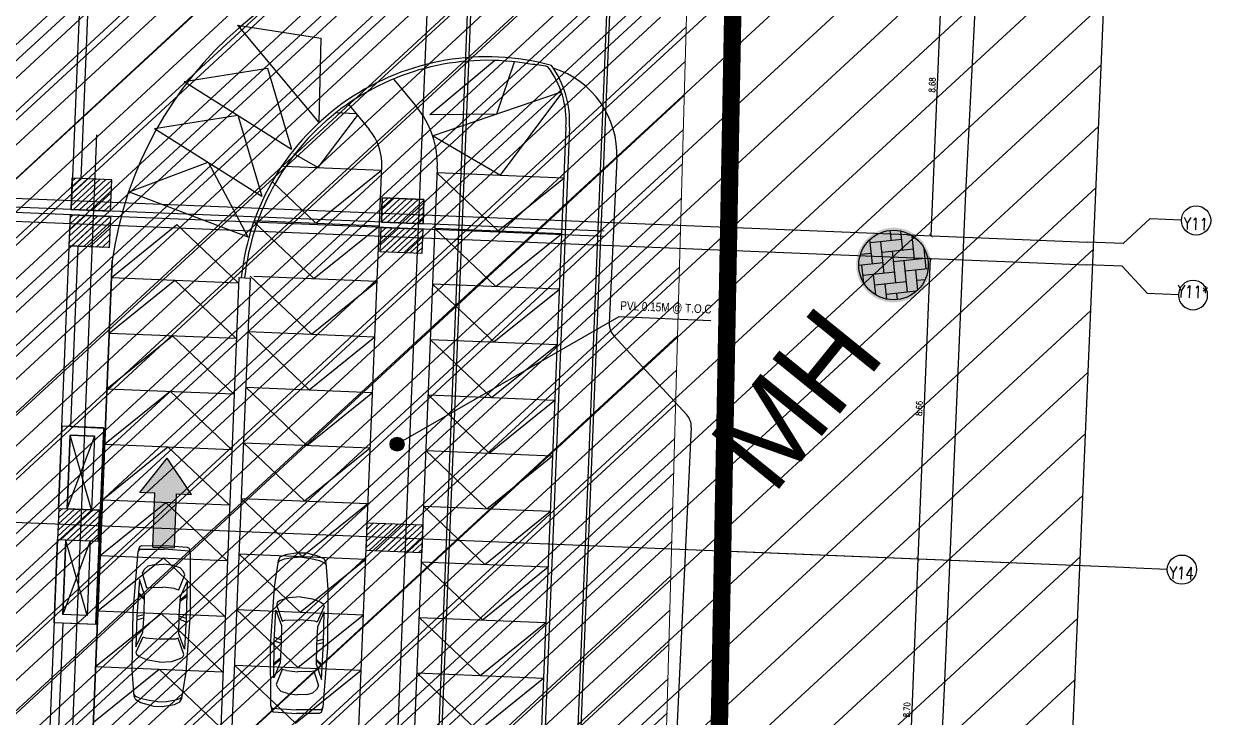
# Model space of a CAD drawing. Extents: x -678889171 to 586587, y -792238163 to 335485.
# Drawn here: x -678719757 to -678685586, y -792130438 to -792110484 of the extents above; entities that cross this region are included whole.
import ezdxf
from ezdxf.enums import TextEntityAlignment as Align

# ---------------------------------------------------------------- set-up
doc = ezdxf.new("R2010")
doc.units = 0
doc.header["$MEASUREMENT"] = 0
doc.layers.get('0').update_dxf_attribs({"color": 8})
for name, color, linetype in [('A-ANNO-LEGN', 252, 'Continuous'), ('A-FLOR-PATT', 252, 'Continuous'), ('A-SITE-PATT', 252, 'Continuous'), ('A-WALL', 252, 'Continuous'), ('XR-Axis$0$A-GRID-LINE-OUT', 252, 'Continuous')]:
    doc.layers.add(name, color=color, linetype=linetype)
for name, color, linetype, lineweight in [('BASEMENT3 LAYOUT$0$A-TABL-TEXT', 252, 'Continuous', 30), ('BASEMENT3 LAYOUT$0$HATCH1', 252, 'Continuous', 15), ('BASEMENT3 LAYOUT$0$HATCH5', 252, 'Continuous', 15)]:
    doc.layers.add(name, color=color, linetype=linetype, lineweight=lineweight)
doc.styles.add('Ground floor Towers$0$$Bas01-Rname$0$EN-SC', font='swissc.ttf')
doc.styles.add('Ground floor Towers$0$$Bas01-Rname$0$EN-SCL', font='swisscl.ttf')
doc.styles.add('Ground floor Towers$0$04-Ground Floor$0$Standard', font='txt')
doc.styles.add('Ground floor Towers$0$04-Ground Floor$0$V2-lower ground$0$LEVEL  FOR LICENSE LOWER GR$0$$LG- LEVEL$0$AR-SR', font='sarb.shx')
doc.styles.add('Ground floor Towers$0$EN-SCK', font='swissck.ttf')
doc.styles.add('XR-Axis$0$MEDAD-E-TEXT', font='romans.shx', dxfattribs={"width": 0.8, "height": 1.8})
doc.styles.add('XR-Axis$0$MOD-E-TEXT', font='romans.shx', dxfattribs={"width": 0.8, "height": 1.8})

# ---------------------------------------------------------------- blocks, each defined once
blk = doc.blocks.new('A$C61C61320')
at = {"layer": 'BASEMENT3 LAYOUT$0$HATCH5'}
h = blk.add_hatch(dxfattribs=at)
h.set_pattern_fill('JIS_WOOD', color=256, scale=1000, style=0)
h.set_pattern_definition([(45, (-845680.2949388556, -470481.0696760565), (-499.9999991609842, 499.9999991609843), [])])
h.paths.add_polyline_path([(12440.74077330553, -169431.9252005816), (13408.27617370361, -243253.7315873399), (7111.185080291936, -248399.4795461658), (-61957.46107163071, -237877.8060760189), (-55832.26724016038, -200866.3395951205), (-20860.02674167091, -206712.4958959252), (-20783.43353955913, -208437.764712235), (-16504.6553898881, -208719.7022090854), (-18718.17453308101, -208569.0044804074), (-18168.17453308101, -169431.9252005816)])
at = {"layer": 'BASEMENT3 LAYOUT$0$A-TABL-TEXT', "const_width": 500}
blk.add_lwpolyline([(-88972.05171104963, 22775.97554144054), (13087.40149203665, 22211.71815820993), (12977.94017466274, -133203.5437077869), (15397.77637988678, -244279.008176838), (7656.957292334409, -250604.5168011433), (-62676.49176812707, -239864.7054035134), (-80695.52998699364, -235653.5139011407), (-118847.6494075342, -234162.0357504327), (-129624.8318891085, -222084.4801378573), (-129624.8318891085, -153058.7582305309), (-104567.4960696057, -152628.6520064768), (-88972.05156734609, -151257.049707202)], close=True, dxfattribs=at)
at = {"layer": 'BASEMENT3 LAYOUT$0$HATCH1'}
blk.add_lwpolyline([(11086.00013759569, -61354.85490543771), (13356.72713802033, -242506.5197902631)], dxfattribs=at)
blk = doc.blocks.new('2')
at = {"layer": 'BASEMENT3 LAYOUT$0$A-TABL-TEXT', "const_width": 500}
blk.add_lwpolyline([(28948.80459054373, 254973.3362460719), (131008.25779363, 254409.0788628413), (130898.7964762561, 98993.81699684449), (133318.6326814801, -12081.64747220662), (125577.8135939278, -18407.15609651199), (55244.36453346629, -7667.34469888208), (37225.32631459972, -3456.153196509345), (-926.7931059408002, -1964.675045801327), (-11703.97558751516, 10112.88056677405), (-11703.97558751516, 79138.60247410042), (13353.36023198767, 79568.70869815454), (28948.80473424727, 80940.3109974293)], close=True, dxfattribs=at)
at = {"layer": 'BASEMENT3 LAYOUT$0$HATCH1'}
blk.add_lwpolyline([(129006.8564391891, 170842.5057991936), (131277.5834396137, -10309.15908563172)], dxfattribs=at)
blk = doc.blocks.new('XR-Axis$0$_ArchTick')
at = {"const_width": 0.15}
blk.add_lwpolyline([(-0.5, -0.5), (0.5, 0.5)], dxfattribs=at)
blk = doc.blocks.new('*U180')
blk.add_circle((0, 3.264797034999642e-15), 4.2)
at = {"layer": 'XR-Axis$0$A-GRID-LINE-OUT'}
for p, q in [((-20.70000000000007, -7.499999999999811), (-13.2, 1.21675927596126e-13)), ((-13.2, 1.21675927596126e-13), (-4.2, 4.041502438390611e-14)), ((-20.70000000000007, -7.499999999999811), (-31.00000000000006, -7.499999999999718))]:
    blk.add_line(p, q, dxfattribs=at)
at = {"style": 'XR-Axis$0$MEDAD-E-TEXT', "width": 0.8, "flags": 4}
for height, p in [(1.799999999999999, (-0.0692522248746208, 2.544295698152595)), (3.5, (-0.0692522248746208, -0.97607523254144))]:
    blk.add_attdef('00', text='', height=height, dxfattribs=at).set_placement(p, align=Align.MIDDLE_CENTER)
blk = doc.blocks.new('*U162')
blk.add_circle((0, 0), 4.2)
at = {"layer": 'XR-Axis$0$A-GRID-LINE-OUT'}
blk.add_line((-13.2, 1.178600395015101e-13), (-4.2, 3.802696312556877e-14), dxfattribs=at)
at = {"style": 'XR-Axis$0$MEDAD-E-TEXT', "width": 0.8, "flags": 4}
for height, p in [(1.799999999999999, (-0.0692522248746208, 2.544295698152595)), (3.5, (-0.0692522248746208, -0.97607523254144))]:
    blk.add_attdef('00', text='', height=height, dxfattribs=at).set_placement(p, align=Align.MIDDLE_CENTER)
blk = doc.blocks.new('GR')
at = {"layer": 'A-FLOR-PATT'}
h = blk.add_hatch(color=256, dxfattribs=at)
edge = h.paths.add_edge_path()
edge.add_arc((106498.4790958226, 71074.27887269939), 1074.630578164791, 171.6294854201037, 531.6294854201037)
h = blk.add_hatch(color=256, dxfattribs=at)
edge = h.paths.add_edge_path()
edge.add_arc((92435.22209389322, 65344.72936167102), 202.5913808727637, 0, 360)
h = blk.add_hatch(color=256, dxfattribs=at)
h.dxf.hatch_style = 1
h.paths.add_polyline_path([(86585.42622226849, 63656.435433954), (86150.87409036234, 63656.43549206853), (86150.87388247624, 62101.81459715962), (85528.4999765195, 62101.81468042731), (85528.50018442795, 63656.43557527661), (85093.9480525218, 63656.43563342094), (85839.68727399036, 64677.94818201661)])
for p, q in [((97867.46118741872, 253926.1236963508), (97988.3910691227, -858.8572207217067)), ((97925.38820132322, 254155.0155224098), (98088.60304129496, -906.4284806062933)), ((93867.77980905012, 253253.876272934), (93986.20065903949, 3755.128903121513)), ((93925.82694351109, 253468.0982075394), (94085.65867057705, 3693.56110051967)), ((108493.6372379479, 73223.7332191889), (108816.5618003014, 104750.5672456218)), ((92790, 94955), (92790, -11880)), ((107540.9612776826, 80635.00000000003), (107540.9612776826, 71960.00000000003)), ((82793.8975626137, 80011.21348479763), (82791.08117504593, 71710.39628761157)), ((83041.38653937304, 72610.43575430808), (83041.38653937305, 77803.7128293195)), ((87353.61240681417, 77203.86379575497), (89809.19063242368, 74503.76786560332)), ((87353.61236203853, 77203.86384498917), (89764.46429009885, 76931.13249110237)), ((89764.46429009885, 76931.13249110237), (89809.19635262682, 74503.7618014182)), ((92986.78529949451, 74862.24977637181), (94783.51463166885, 76490.19015444235)), ((94919.85376794625, 74957.97744249695), (95362.16200866015, 76471.9902144993)), ((85888.2958563466, 75522.2056357491), (88266.7076607362, 76001.52463095507)), ((88266.7076607362, 76001.52463095507), (89053.27384118176, 73704.69136179182)), ((85888.29591405745, 75522.20560260818), (89053.26653761911, 73704.69538087604)), ((91909.71561125688, 75821.98601296694), (92594.99760677577, 75065.65225606429)), ((93094.40252796355, 74254.6619187493), (96745.30500792894, 75661.2929662446)), ((95093.26583868364, 73197.0173759491), (96757.12357931936, 75630.0200941193)), ((90626.32521520671, 75068.44074472415), (91266.34641183456, 74362.06054021229)), ((92986.78529949451, 74862.24977637181), (94919.85376794625, 74957.97744249695)), ((85090.58392581949, 74135.15683197933), (87468.99573020908, 74614.47582718529)), ((87468.99573020908, 74614.47582718529), (88255.56191065465, 72317.64255802204)), ((89842.05987613513, 73204.50275641092), (90915.70111791298, 74749.06162038974)), ((90281.8746913635, 74804.52714526869), (90865.5097996669, 74804.45690078697)), ((96918.24652011693, 74658.01383318682), (96918.26293395887, 53536.55327586602)), ((97018.2465201169, 74658.0139108985), (97018.26288170331, 53603.79615118407)), ((93094.10236652255, 74255.44061343945), (95093.26583868364, 73197.0173759491)), ((83440, 4700), (83440, 73885)), ((85090.58398353033, 74135.15679883842), (88255.554607092, 72317.64657710625)), ((89120.71855230632, 73576.15983683687), (89842.05987613513, 73204.50275641092)), ((98418.82737157267, 73804.67698549853), (98393.70443923841, 69070.66588930367)), ((84434.28701178246, 72288.4325877732), (86671.36745157353, 73227.61335649094)), ((86671.36745157353, 73227.61335649094), (87895.65900469373, 71131.13067935899)), ((88844.86992255936, 73205.78111805819), (91669.95871984363, 73205.44109927665)), ((89843.33528853006, 71605.58362233196), (91669.95871984358, 73205.44109927656)), ((91668.91534810701, 53150.39484720246), (91668.25491770371, 73319.90663342817)), ((93268.24714436024, 73319.90757639662), (93268.91534739683, 53150.44251857232)), ((93268.2657442182, 73197.01294756672), (96918.26593314909, 73197.02180433148)), ((93268.3415381597, 73186.32093745915), (95092.68588970322, 71595.15703291024)), ((95092.68588970322, 71595.15703291024), (96918.82508725498, 73186.32093745915)), ((108457.3619275942, 58949.96086914107), (108493.6372379479, 73223.7332191889)), ((83924.88394810376, 72609.98675576458), (82774.88394752261, 72609.98675576458)), ((82774.88394752261, 72609.98675576458), (82774.91085774568, 71709.98675616691)), ((82774.88683775214, 72513.32437085304), (82871.55363199284, 72609.99116509373)), ((82774.89212326109, 72336.55296106535), (83048.33561311445, 72609.99645091871)), ((82774.89740877005, 72159.78155127764), (83225.1175942361, 72610.0017367437)), ((82774.90269427898, 71983.01014148997), (83401.89957535773, 72610.0070225687)), ((82774.90797978791, 71806.23873170227), (83578.68155647934, 72610.01230839369)), ((82855.43662617126, 71709.99068278898), (83755.46353760097, 72610.01759421869)), ((83032.21860729289, 71709.99596861398), (83924.88416712036, 72602.66152844141)), ((83925.76736803201, 72610.43575430808), (83041.38653937304, 72610.43575430808)), ((83924.91085716384, 71709.98675576458), (83924.88394810376, 72609.98675576458)), ((83925.76736803201, 71710.39628761157), (83925.76736803201, 72610.43575430808)), ((88558.93573276636, 72731.639688516), (89843.33528853006, 71605.58362233196)), ((83209.00058841452, 71710.00125443895), (83924.88945240088, 72425.8901184253)), ((83385.78256953617, 71710.00654026396), (83924.89473768143, 72249.11870840922)), ((84434.28707489782, 72288.43256667074), (87895.65105170502, 71131.13317836596)), ((91721.70320952404, 72247.42135576214), (91884.30807672293, 72410.02622296102)), ((91721.70320952407, 72070.6446604655), (92061.08477201956, 72410.02622296102)), ((91721.70320952407, 71893.86796516887), (92237.86146731622, 72410.02622296102)), ((91721.70320952407, 71717.09126987224), (92414.63816261286, 72410.02622296102)), ((92921.70320952404, 72410.02622296102), (91721.70320952404, 72410.02622296102)), ((91721.70320952404, 72410.02622296102), (91721.70320952404, 71710.02622296102)), ((91721.70320952404, 72410.02622296102), (92921.70320952404, 72410.02622296102)), ((91721.70320952404, 71710.02622296102), (91721.70320952404, 72410.02622296102)), ((91891.41485790949, 71710.02622296102), (92591.41485790949, 72410.02622296102)), ((92068.19155320612, 71710.02622296102), (92768.19155320612, 72410.02622296102)), ((92244.96824850276, 71710.02622296102), (92921.70320952407, 72386.76118398234)), ((92421.7449437994, 71710.02622296102), (92921.70320952406, 72209.98448868569)), ((92921.70320952404, 71710.02622296102), (92921.70320952404, 72410.02622296102)), ((92921.70320952404, 72410.02622296102), (92921.70320952404, 71710.02622296102)), ((106865, 71959.99999999996), (68225, 71960)), ((83562.5645506578, 71710.01182608896), (83924.90002296199, 72072.34729839314)), ((83739.34653177943, 71710.01711191396), (83924.90530824255, 71895.57588837708)), ((92598.52163909603, 71710.02622296102), (92921.70320952407, 72033.20779338907)), ((92775.29833439266, 71710.02622296102), (92921.70320952407, 71856.43109809243)), ((105892.6276911402, 71080.32670576077, 308322.9999999567), (105790.0645802764, 71780.07549635498, 308322.9999999567)), ((106708.9557829113, 71816.09005992029, 308322.9999999567), (105804.2224049964, 71683.48208547497, 308322.9999999567)), ((106407.3779601155, 71771.88760734488, 308322.9999999567), (106364.3799148438, 72065.24678808085, 308322.9999999567)), ((106753.1584109043, 71514.51247286417, 308322.9999999567), (106673.3717343884, 72058.86638264052, 308322.9999999567)), ((106865, 71960.00000000003), (112045, 71960.00000000003)), ((107098.9388616897, 71257.1373383766, 308322.9999999567), (106998.8364279474, 71940.09787220565, 308322.9999999567)), ((107099.6997526023, 71873.36192322531, 308322.9999999567), (107010.5335755496, 71860.29271806873, 308322.9999999567)), ((98140, 71710), (70290, 71710)), ((98165, 71560), (70290, 71560)), ((82774.91085774568, 71709.98675616691), (83924.91085716384, 71709.98675576458)), ((82774.97375015778, 71558.71316455684), (83924.97374962913, 71558.74882126025)), ((82775.00165540402, 70658.71316498944), (82774.97375015778, 71558.71316455684)), ((82776.00839002864, 63103.76084062085), (82774.97375094664, 71558.71316371416)), ((82774.97375094664, 71558.71316371416), (83924.97375166688, 71558.70853843671)), ((82774.97375427024, 71558.71316371414), (83925.00165941879, 71558.71316371414)), ((82774.97375427024, 70658.74882085016), (82774.97375427024, 71558.71316371414)), ((82774.97628256842, 71477.07168539893), (82856.61885297333, 71558.71425580385)), ((82774.98176327988, 71300.30047081376), (83033.40126787208, 71558.71997540595)), ((82774.98724399123, 71123.52925622847), (83210.18368277082, 71558.72569500806)), ((82774.99272470258, 70946.75804164319), (83386.96609766968, 71558.73141461029)), ((82774.99820541416, 70769.98682705814), (83563.74851256819, 71558.73713421216)), ((82791.08117504593, 71710.39628761157), (83925.76736803201, 71710.39628761157)), ((82840.50180753716, 70658.71373388427), (83740.53092746728, 71558.74285381439)), ((83017.28422243602, 70658.7194534865), (83917.31334236579, 71558.74857341626)), ((83916.12851290108, 71710.02239773897), (83924.91059352309, 71718.80447836098)), ((83924.97374962913, 71558.74882126025), (83925.00165487526, 70658.74882169285)), ((83924.97375166688, 71558.70853843671), (83925.00165566406, 70658.74882085016)), ((83925.00165941879, 71558.71316371414), (83925.00165941879, 70658.74882085016)), ((88049.65711706046, 71577.96479708234), (89843.14296107796, 70005.58388503338)), ((88059.20264963938, 71605.87591804781), (91669.76639239154, 71605.44136197804)), ((89843.14296107796, 70005.58388503338), (91669.76639239148, 71605.44136197795)), ((91721.70320952404, 71710.02622296102), (92921.70320952404, 71710.02622296102)), ((92921.70320952404, 71710.02622296102), (91721.70320952404, 71710.02622296102)), ((91722.7533837911, 70858.74882126048), (91722.7533837911, 71558.74882126048)), ((91722.7533837911, 71558.74882126048), (92922.7533837911, 71558.74882126048)), ((91722.75338379154, 71409.23732649349), (91872.2648785587, 71558.74882126064)), ((91722.75338379154, 71232.46063119685), (92049.04157385533, 71558.74882126064)), ((91722.75338379154, 71055.68393590022), (92225.81826915196, 71558.74882126064)), ((91722.75338379154, 70878.90724060358), (92402.5949644486, 71558.74882126064)), ((91722.75338457998, 71558.74882041768), (92922.75338457998, 71558.74882041768)), ((91722.75338457998, 70858.74882041768), (91722.75338457998, 71558.74882041768)), ((91879.37165974523, 70858.74882126064), (92579.37165974523, 71558.74882126064)), ((92056.14835504186, 70858.74882126064), (92756.14835504186, 71558.74882126064)), ((92232.9250503385, 70858.74882126064), (92922.75338379142, 71548.57715471357)), ((92922.7533837911, 71558.74882126048), (92922.7533837911, 70858.74882126048)), ((92922.75338457998, 71558.74882041768), (92922.75338457998, 70858.74882041768)), ((93268.26962682464, 71596.93497252258), (96918.26981575553, 71596.94382928734)), ((93268.34542076614, 71586.24296241501), (95092.68977230966, 69995.0790578661)), ((95092.68977230966, 69995.0790578661), (96918.82896986142, 71586.24296241501)), ((106238.4081419133, 70822.95157133772, 308322.9999999567), (106105.800167468, 71727.68494925261, 308322.9999999567)), ((107054.7362336798, 71558.71492542123, 308322.9999999567), (106150.0028557649, 71426.10695097591, 308322.9999999567)), ((106584.1885927092, 70565.57643679169, 308322.9999999567), (106451.5806182639, 71470.30981470658, 308322.9999999567)), ((107444.7193124752, 70999.76220388514, 308322.9999999567), (107359.1749974962, 71583.39827385808, 308322.9999999567)), ((40150.88463220582, 71309.99999999999), (106865, 71310.00000000001)), ((83194.06663733453, 70658.72517308837), (83924.97899306496, 71389.6375288188)), ((83370.84905223316, 70658.73089269036), (83924.98447400297, 71212.86631446017)), ((84025.43151934713, 69800.74069478198), (85849.06512540154, 71401.03750515622)), ((85849.06512540154, 71401.03750515622), (87675.14980814324, 69801.17996336946)), ((92409.70174563513, 70858.74882126064), (92922.75338379142, 71371.80045941693)), ((92586.47844093177, 70858.74882126064), (92922.75338379142, 71195.0237641203)), ((106194.2055139452, 71124.52915833636, 308322.9999999567), (105499.8075736037, 71022.75032871043, 308322.9999999567)), ((105848.4250631266, 71381.90429282747, 308322.9999999567), (105533.2568742078, 71335.70967222174, 308322.9999999567)), ((105546.8472403432, 71337.70184027514, 308322.9999999567), (105542.4650582324, 71367.59978902455, 308322.9999999567)), ((107400.5166844984, 71301.33979093011, 308322.9999999567), (106495.7833065835, 71168.7318164848, 308322.9999999567)), ((106929.9690434981, 70308.20130231098, 308322.9999999567), (106797.3610690528, 71212.93468022587, 308322.9999999567)), ((106865, 71310), (112045, 71310)), ((107540.9612776826, 71310.00000000003), (107540.9612776826, 62655.00000000003)), ((83547.63146713213, 70658.7366122927), (83924.98995494121, 71036.09510010178)), ((83724.41388203064, 70658.74233189458), (83924.99543587933, 70859.32388574327)), ((92922.7533837911, 70858.74882126048), (91722.7533837911, 70858.74882126048)), ((92922.75338457998, 70858.74882041768), (91722.75338457998, 70858.74882041768)), ((92763.2551362284, 70858.74882126064), (92922.75338379119, 71018.24706882343)), ((105666.8540587835, 70518.94131946564, 308322.9999999567), (105591.0498984916, 71036.12404763684, 308322.9999999567)), ((106539.9859647248, 70867.154023839, 308322.9999999567), (105635.2525868099, 70734.54604939368, 308322.9999999567)), ((106022.4101220332, 70194.87092840672, 308322.9999999567), (105936.8303492887, 70778.74891312247, 308322.9999999567)), ((107496.234336764, 71007.31261948514, 308322.9999999567), (106841.5637573631, 70911.35668198744, 308322.9999999567)), ((107226.2606154568, 70388.46981781721, 308322.9999999567), (107143.1415198381, 70955.5595457383, 308322.9999999567)), ((83925.00165941879, 70658.74882085016), (82774.97375427024, 70658.74882085016)), ((83925.00165487526, 70658.74882169285), (82775.00165540402, 70658.71316498944)), ((83025.00165142916, 70658.74882085016), (83025.82615423505, 65467.03042735869)), ((83901.19629692938, 70658.74805149669), (83925.00091681734, 70682.55267138465)), ((106885.766415556, 70609.77888937952, 308322.9999999567), (105981.0330376412, 70477.1709149342, 308322.9999999567)), ((106346.4380839877, 70085.9046869576, 308322.9999999567), (106282.6108000618, 70521.37377869942, 308322.9999999567)), ((107420.9541023298, 70688.22206039936, 308322.9999999567), (107187.3442081944, 70653.98154752796, 308322.9999999567)), ((84028.8196884104, 47885.82792163212), (84029.67043478173, 70289.9641115432)), ((84029.67043478174, 70289.96411154323), (84028.8196884104, 47885.82792163212)), ((107183.0031991237, 70345.28864501853, 308322.9999999567), (106326.8134883728, 70219.79578042979, 308322.9999999567)), ((106654.4059580117, 70086.51026928425, 308322.9999999567), (106628.3912508577, 70263.99864415338, 308322.9999999567)), ((84025.43158589682, 69800.74069479), (87675.14147317369, 69801.17981056929)), ((84025.62372217825, 68200.6633184768), (85849.25732823266, 69800.96012885103)), ((85849.25732823266, 69800.96012885103), (87675.34201097436, 68201.10258706428)), ((87698.71601759193, 69947.74305931694), (88014.29829506672, 69947.78126778571)), ((87716.96940024865, 47885.8279216321), (87698.71601759193, 69947.74305931694)), ((88014.29829506672, 69947.78126778571), (88016.99966847594, 47635.82792163212)), ((88016.92499665004, 70005.06451418926), (89842.25220358722, 68404.76749997839)), ((88115.64487209273, 70005.05263257612), (91668.8756349008, 70004.62497692308)), ((89842.25220358722, 68404.76749997839), (91668.87563490075, 70004.62497692299)), ((93268.27350943105, 69996.85699747843), (96918.27369836194, 69996.8658542432)), ((93268.34930337255, 69986.16498737087), (95092.69365491607, 68395.00108282195)), ((95092.69365491607, 68395.00108282195), (96918.83285246784, 69986.16498737087)), ((92606.6638644699, 65452.66909905011), (98670.99330120534, 69270.7708637463)), ((98670.99330120534, 69270.7708637463), (101309.9597103111, 69270.7708637463)), ((100726.1959144025, 66527.40991283383), (98540.13776654028, 68713.46806069603)), ((88016.72570496734, 68405.0647777287), (91668.68330744871, 68404.62523962447)), ((88016.73242572566, 68405.06477691978), (89842.05987613513, 66804.76776267981)), ((89842.05987613513, 66804.76776267981), (91668.68330744865, 68404.62523962438)), ((93268.27731094972, 68396.77902238347), (96917.23790714736, 68396.78787669461)), ((93268.35310489123, 68386.08701227591), (95092.69745643469, 66793.2482987903)), ((95092.69745643469, 66793.2482987903), (96918.83665398651, 68386.08701227591)), ((84024.59458742535, 68200.6631946562), (87674.30447470222, 68201.10231043548)), ((84024.78710118424, 66600.58548762988), (85848.42070723865, 68200.88229800412)), ((84025.62378872794, 68200.66331848482), (87675.33367600481, 68201.1024342641)), ((85848.42070723865, 68200.88229800412), (87674.50538998035, 66601.02475621736)), ((88016.5321295966, 66803.7049605831), (91667.17227211119, 66803.2655810442)), ((88016.53969110634, 66803.70495967299), (89840.54884079761, 65203.40810409953)), ((89840.54884079761, 65203.40810409953), (91667.17227211113, 66803.2655810441)), ((93268.27731094853, 66795.0334896335), (96918.84026657307, 66795.0334896335)), ((93268.35671747779, 66795.0334896335), (95092.70106902134, 65191.50181600081)), ((95092.70106902134, 65191.50181600081), (96918.84026657307, 66795.0334896335)), ((84024.78716773393, 66600.5854876379), (87674.4970550108, 66601.02460341719)), ((84024.97968149281, 65000.50778061159), (85848.61328754722, 66600.80459098582)), ((85848.61328754722, 66600.80459098582), (87674.69797028892, 65000.94704919907)), ((100872.6292417044, 66170.21208422614), (100755.8463112947, 50148.56105014037)), ((82775.71919506737, 65467.02901026225), (82775.74438602223, 63103.75940190136)), ((83976.62465490874, 65467.0290102625), (82775.71919506737, 65467.02901026225)), ((83041.22431284573, 65467.03090479137), (83992.2906214497, 65467.03090479157)), ((83976.62465490874, 65467.0290102625), (83976.62465490829, 59803.7434376573)), ((83992.2906214497, 65467.03090479157), (83992.27378716809, 59803.74536131374)), ((83025.72711871444, 65217.02901026196), (83025.72711871409, 63103.92184265042)), ((83726.62465490814, 65217.02901026211), (83025.72711871444, 65217.02901026196)), ((83726.62465490814, 65217.02901026211), (83025.7271187141, 63123.38859911161)), ((83025.72711871444, 65217.02901026196), (83726.62465592919, 65217.02901026196)), ((83025.72711871444, 63103.92184265032), (83025.72711871444, 65217.02901026196)), ((83726.62465490788, 63103.92184265036), (83026.54135214124, 65217.02906131657)), ((83726.62465490814, 65217.02901026211), (83726.62465490788, 63103.92184265031)), ((83726.62465592919, 65217.02901026196), (83726.62465592919, 63103.92184265032)), ((84024.97974804247, 65000.50778061961), (87674.68963531934, 65000.94689639889)), ((84025.17226180136, 63400.43007359329), (85848.80586785577, 65000.72688396752)), ((85848.80586785577, 65000.72688396752), (87674.89055059747, 63400.86934218077)), ((88016.33871863488, 65203.70522341488), (91666.88584231738, 65203.26585507145)), ((88016.34712018196, 65203.70522240387), (89840.26241100374, 63603.40837812678)), ((89840.26241100374, 63603.40837812678), (91666.8858423173, 65203.26585507136)), ((93268.27755442087, 65193.28700684409), (96918.84051004541, 65193.28700684409)), ((93268.35696095013, 65193.28700684409), (95092.7013124935, 63591.42419964824)), ((95092.7013124935, 63591.42419964824), (96918.84051004541, 65193.28700684409)), ((85093.9480525218, 63656.43563342094), (85839.68727399036, 64677.94818201661)), ((86585.42622226849, 63656.435433954), (85839.68727399036, 64677.94818201661)), ((85528.50018442795, 63656.43557527661), (85093.9480525218, 63656.43563342094)), ((85528.4999765195, 62101.81468042731), (85528.50018442795, 63656.43557527661)), ((86150.87388247624, 62101.81459715962), (86150.87409036234, 63656.43549206853)), ((86150.87409036234, 63656.43549206853), (86585.42622226849, 63656.435433954)), ((88016.14529593886, 63603.60841368995), (91666.59939514576, 63603.16905654265)), ((88016.1545375742, 63603.60841257765), (89839.97596383216, 62003.31157959799)), ((89839.97596383216, 62003.31157959799), (91666.59939514568, 63603.16905654256)), ((93268.27731094853, 63593.20939049152), (96918.84026657313, 63593.20939049152)), ((93268.35671747784, 63593.20939049152), (95092.70106902136, 61989.97215668904)), ((95092.70106902136, 61989.97215668904), (96918.84026657313, 63593.20939049152)), ((84025.17226180136, 63400.43007359329), (87674.88214907823, 63400.86918937258)), ((84025.45869159517, 61800.43034762055), (85849.09229764964, 63400.72715799477)), ((85849.09229764964, 63400.72715799477), (87675.08312152185, 61800.86960491155)), ((82791.48207450491, 63102.00083932124), (83991.4820740134, 63102.03518440344)), ((82791.50783331656, 62202.00083968986), (82791.48207450491, 63102.00083932124)), ((82791.48475634202, 63008.29878493387), (82885.18949272053, 63102.00352131238)), ((82791.48981570557, 62831.52714900079), (83061.97124767059, 63102.0085809658)), ((82791.49487506924, 62654.75551306782), (83238.7530026203, 63102.01364061888)), ((82791.49993443291, 62477.98387713486), (83415.53475757036, 63102.01870027231)), ((82791.50499379658, 62301.21224120189), (83592.31651252008, 63102.02375992539)), ((82869.07250824175, 62202.00306035043), (83769.09826747002, 63102.0288195787)), ((83025.72711871412, 63103.92184265042), (83726.62465490788, 63103.92184265032)), ((83726.62465592919, 63103.92184265032), (83025.72711871444, 63103.92184265032)), ((83045.8542630832, 62202.00811989524), (83945.88002241985, 63102.03387923189)), ((83222.63601792441, 62202.01317943982), (83991.48582827987, 62970.86298979528)), ((83956.03535190177, 63103.92347700705), (83726.62465490788, 63103.92184265031)), ((83956.06221021443, 62203.92347740781), (83956.03535190177, 63103.92347700705)), ((83991.4820740134, 63102.03518440344), (83991.50783282505, 62202.03518477207)), ((91668.25638341953, 62252.03606410937), (91668.25638341953, 63052.03606410937)), ((91668.25638341953, 63052.03606410937), (93268.25638341953, 63052.03606410937)), ((91668.25638341985, 63046.23564717977), (91674.05680034973, 63052.03606410965)), ((91668.25638341985, 62869.45895188313), (91850.83349564637, 63052.03606410965)), ((91668.25638341997, 62692.68225658662), (92027.610190943, 63052.03606410965)), ((91668.25638341997, 62515.90556128998), (92204.38688623963, 63052.03606410965)), ((91668.25638341997, 62339.12886599335), (92381.16358153627, 63052.03606410965)), ((91668.2563842084, 63052.03606326657), (93268.2563842084, 63052.03606326657)), ((91668.2563842084, 62252.03606326657), (91668.2563842084, 63052.03606326657)), ((91757.94027683279, 62252.03606410953), (92557.9402768329, 63052.03606410965)), ((91934.71697212942, 62252.03606410953), (92734.71697212954, 63052.03606410965)), ((92111.49366742605, 62252.03606410953), (92911.49366742617, 63052.03606410965)), ((92288.27036272269, 62252.03606410953), (93088.2703627228, 63052.03606410965)), ((92465.04705801932, 62252.03606410953), (93265.04705801944, 63052.03606410965)), ((92641.82375331596, 62252.03606410953), (93268.25638341997, 62878.46869421354)), ((93268.25638341953, 63052.03606410937), (93268.25638341953, 62252.03606410937)), ((93268.2563842084, 63052.03606326657), (93268.2563842084, 62252.03606326657)), ((-545, 62655), (113465, 62655)), ((83399.41777276574, 62202.01823898451), (83991.4908876433, 62794.09135386208)), ((83576.19952760707, 62202.02329852921), (83991.4959470072, 62617.31971792935)), ((92818.60044861259, 62252.03606410953), (93268.25638341997, 62701.69199891691)), ((102140, 62655), (113465, 62655)), ((107540.9612776826, 62655.00000000003), (107540.9612776826, 53955.00000000003)), ((113465, 62655), (113825, 62655)), ((82775.75397810478, 62203.88572334249), (82775.779562099, 59803.74343765755)), ((82789.68822142799, 53053.74450244405), (82791.38814297928, 62203.70883621478)), ((83991.50783282505, 62202.03518477207), (82791.50783331656, 62202.00083968986)), ((83025.72711871396, 62203.89318318335), (83726.62465490776, 62203.9140997669)), ((83025.72711871396, 62203.89318318335), (83025.72711871362, 60053.74343765784)), ((83025.72711871396, 62203.89318318335), (83726.6246549075, 62203.89318318335)), ((83025.72711871396, 60053.74750520527), (83025.72711871396, 62203.89318318335)), ((83726.62465490776, 62203.56372981046), (83026.54135214124, 60090.45633330791)), ((83726.62465490776, 62203.91409976691), (83726.6246549075, 60053.74343765769)), ((83726.6246549075, 62203.89318318335), (83726.6246549075, 60053.74750520527)), ((83752.98128244828, 62202.02835807379), (83991.50100637064, 62440.54808199615)), ((83929.7630372895, 62202.03341761837), (83991.50606573431, 62263.77644606319)), ((93268.25638341953, 62252.03606410937), (91668.25638341953, 62252.03606410937)), ((93268.2563842084, 62252.03606326657), (91668.2563842084, 62252.03606326657)), ((92995.37714390922, 62252.03606410953), (93268.25638341997, 62524.91530362028)), ((93172.15383920586, 62252.03606410953), (93268.25638341997, 62348.13860832364)), ((83726.6246549075, 60053.74311192834), (83025.7271187141, 62184.09679551287)), ((85039.89752197513, 60238.11478179336), (85119.66204678293, 61945.82532121291)), ((85119.66204678293, 61945.82532121291), (85161.63754205612, 62104.54438601385)), ((85119.66204678293, 61945.82532121291), (85161.96339478796, 62029.59167223781)), ((85161.63754205612, 62104.54438601385), (85212.53837566757, 62129.74171003169)), ((85161.96339478796, 62029.59167223781), (85859.92951964981, 62050.96076885064)), ((85212.53837566757, 62129.74171003169), (85873.03436723453, 62152.50934328564)), ((85528.4999765195, 62101.81468042731), (86150.87388247624, 62101.81459715962)), ((86583.10292627852, 62023.92737266331), (85859.92951964981, 62050.96076885064)), ((86533.3278845712, 62124.47738004332), (85873.03436723453, 62152.50934328564)), ((86584.02624395229, 62098.87510756484), (86533.3278845712, 62124.47738004332)), ((86624.73519829538, 61939.82648364432), (86583.10292627852, 62023.92737266331)), ((86624.73519829538, 61939.82648364432), (86584.02624395229, 62098.87510756484)), ((86690.88440810461, 60231.5343693079), (86624.73519829538, 61939.82648364432)), ((88013.99770434629, 62003.5313485849), (91665.95422331804, 62003.09181061108)), ((88014.00358506727, 62003.53134787727), (89839.33079200446, 60403.23433366641)), ((89147.74803698002, 61852.52925412561), (89062.06930330578, 61090.16033778919)), ((89198.54758328412, 61852.74395228281), (89141.96114298419, 61795.67717034306)), ((89198.11818696973, 61954.34304489098), (89147.74803698002, 61852.52925412561)), ((89350.1947786462, 62031.1864588187), (89198.11818696973, 61954.34304489098)), ((89325.33175088714, 61904.08024397989), (89198.54758328412, 61852.74395228281)), ((89579.1147842504, 61955.95328106994), (89325.33175088714, 61904.08024397989)), ((89705.46955553904, 62108.88866537519), (89350.1947786462, 62031.1864588187)), ((89833.00516669224, 61982.42654500795), (89579.1147842504, 61955.95328106994)), ((89705.46955553904, 62108.88866537519), (89959.46728705948, 62109.96215616116)), ((89833.00516669224, 61982.42654500795), (90087.11024729129, 61958.10026264187)), ((89839.33079200446, 60403.23433366641), (91665.95422331798, 62003.09181061099)), ((89959.46728705948, 62109.96215616116), (90315.38615842389, 62035.26572380539)), ((90087.11024729129, 61958.10026264187), (90341.32267696892, 61908.37420712376)), ((90315.38615842389, 62035.26572380539), (90468.10684457196, 61959.71049882082)), ((90341.32267696892, 61908.37420712376), (90468.53624088634, 61858.11140621265)), ((90468.10684457196, 61959.71049882082), (90519.33578719043, 61858.32610436984)), ((90468.53624088634, 61858.11140621265), (90525.60302282612, 61801.52496591273)), ((90519.33578719043, 61858.32610436984), (90611.4554655805, 61096.7086315836)), ((93267.992347966, 61991.46315671827), (96918.55530359055, 61991.46315671827)), ((93268.07175449526, 61991.46315671827), (95092.41610603876, 60389.10479878703)), ((95092.41610603876, 60389.10479878703), (96918.55530359055, 61991.46315671827)), ((84025.45869159517, 61800.43034762055), (87675.075560039, 61800.86945220825)), ((84026.96972693272, 60199.07068904028), (85850.60333298716, 61799.3674994145)), ((85413.40830800404, 61544.73645340303), (85311.40416655081, 61443.5422088711)), ((85591.40936997138, 61594.8273900932), (85413.40830800404, 61544.73645340303)), ((85591.40936997138, 61594.8273900932), (85870.90838781615, 61619.11358007458)), ((85850.60333298716, 61799.3674994145), (87675.27585614116, 60199.50978766468)), ((86150.20493143059, 61592.60017355966), (85870.90838781615, 61619.11358007458)), ((86150.20493143059, 61592.60017355966), (86327.8010449373, 61541.09191725724)), ((86327.8010449373, 61541.09191725724), (86428.99528946923, 61439.08777580402)), ((85260.19962159387, 61342.14549010884), (85311.40416655081, 61443.5422088711)), ((85410.87738012502, 60909.74149719939), (85260.19962159387, 61342.14549010884)), ((86325.27011705827, 60906.0969610536), (86479.38993750488, 61337.28610858111)), ((86479.38993750488, 61337.28610858111), (86428.99528946923, 61439.08777580402)), ((85183.24094848573, 61151.95071459323), (85153.6398099584, 60097.96032441034)), ((85346.61860614094, 60719.4961031262), (85183.24094848573, 61151.95071459323)), ((85537.9776084809, 60934.63510987174), (85410.87738012502, 60909.74149719939)), ((85537.9776084809, 60934.63510987174), (85868.27622282197, 60958.71882562278)), ((86198.3723629327, 60932.00294487755), (85868.27622282197, 60958.71882562278)), ((86198.3723629327, 60932.00294487755), (86325.27011705827, 60906.0969610536)), ((86388.01033431492, 60715.3453814046), (86554.83005388561, 61146.48391037453)), ((86554.83005388561, 61146.48391037453), (86576.02851185457, 60092.29104596133)), ((89062.06930330578, 61090.16033778919), (89018.40847072838, 59400.86072502103)), ((89837.8358752291, 60839.43675316595), (89495.0999612944, 60799.88788087682)), ((89837.8358752291, 60839.43675316595), (90180.8938363996, 60802.78630599894)), ((90611.4554655805, 61096.7086315836), (90669.39372561127, 59407.83841512983)), ((85172.029800357, 60728.24937028629), (85346.06180200756, 60579.7972127614)), ((85173.36551118654, 60778.72970178912), (85346.2136576803, 60617.89691013362)), ((85357.09128873148, 60160.64992310941), (85346.61860614094, 60719.4961031262)), ((86373.08321865731, 60156.60043850297), (86388.01033431492, 60715.3453814046)), ((86562.66336856548, 60722.70665969796), (86387.45353018153, 60575.6464910398)), ((86561.73009722444, 60773.1960347848), (86387.60538585427, 60613.74618841201)), ((89178.19321682613, 60658.84726505811), (89153.11549090987, 60582.54059652339)), ((89153.11549090987, 60582.54059652339), (89332.84618638892, 60126.09612333676)), ((89254.17783812506, 60709.968858598), (89178.19321682613, 60658.84726505811)), ((89495.0999612944, 60799.88788087682), (89254.17783812506, 60709.968858598)), ((90180.8938363996, 60802.78630599894), (90422.56740311912, 60714.90691621345)), ((90524.70324112027, 60588.33744676762), (90348.8371124707, 60130.39008648063)), ((90422.56740311912, 60714.90691621345), (90498.98142073248, 60664.42941714515)), ((90498.98142073248, 60664.42941714515), (90524.70324112027, 60588.33744676762)), ((84026.96972693272, 60199.07068904028), (87675.26913540877, 60199.50963511744)), ((84027.16205438481, 58599.07095174167), (85850.79566043925, 60199.3677621159)), ((85083.96485031322, 58548.82572406134), (85039.89752197513, 60238.11478179336)), ((85153.67076411488, 60094.58534905374), (85357.0406701739, 60147.95002398534)), ((85342.3160287466, 59640.00467758), (85357.09128873148, 60160.64992310941)), ((85850.79566043925, 60199.3677621159), (87675.46842706554, 58599.51005039546)), ((86575.97065552768, 60088.91642458065), (86373.03260009973, 60143.9005393789)), ((86383.70775692059, 59635.8539558584), (86373.08321865731, 60156.60043850297)), ((86633.35254345012, 58542.65026003652), (86690.88440810461, 60231.5343693079)), ((88013.80429338457, 60403.53161141669), (91665.76189586594, 60403.09207331248)), ((88013.81101414289, 60403.5316106078), (89839.13846455236, 58803.23459636781)), ((89132.11702998029, 59541.04254821096), (89141.05969880543, 60430.08828307182)), ((89141.05969880543, 60430.08828307182), (89320.68304520588, 59999.04358303724)), ((89332.84618638892, 60126.09612333676), (89408.93815676645, 60151.81794372459)), ((89408.93815676645, 60151.81794372459), (89840.62695127261, 60179.04265121278)), ((89839.13846455236, 58803.23459636781), (91665.76189586589, 60403.09207331239)), ((90272.53044393598, 60155.46781239688), (89840.62695127261, 60179.04265121278)), ((90348.8371124707, 60130.39008648063), (90272.53044393598, 60155.46781239688)), ((90538.04722216788, 60435.99248239464), (90362.07374443971, 60003.44489525972)), ((90554.50432649479, 59547.05409661238), (90538.04722216788, 60435.99248239464)), ((93267.99210449378, 60390.88998963031), (96918.55506011838, 60390.88998963031)), ((93268.0715110231, 60390.88998963031), (95092.41586256662, 58787.65275582784)), ((95092.41586256662, 58787.65275582784), (96918.55506011838, 60390.88998963031)), ((83976.62465490829, 59803.7434376573), (82775.779562099, 59803.74343765755)), ((83726.6246549075, 60053.74750520527), (83025.72711871396, 60053.74750520527)), ((83726.6246549075, 60053.74343765769), (83025.72711871362, 60053.74343765784)), ((83992.27378716809, 59803.74536131374), (83041.46000655172, 59803.74534794561)), ((83041.60822721565, 54853.74461333547), (83041.46000655172, 59803.74534794561)), ((85153.6398099584, 60097.96032441034), (85162.79641005184, 59208.91676716766)), ((85154.64240983973, 59988.64544463983), (85356.68634027083, 60059.05073011683)), ((86574.15455523167, 59982.9876314111), (86372.67827019666, 60055.00124551039)), ((86576.02851185457, 60092.29104596133), (86559.78531369986, 59203.3487258338)), ((89320.68304520588, 59999.04358303724), (89335.58358789314, 59478.40190795962)), ((90362.07374443971, 60003.44489525972), (90351.57451397492, 59482.6958711035)), ((85162.79641005184, 59208.91676716766), (85342.3160287466, 59640.00467758)), ((85174.88888648496, 59056.46735912119), (85354.50974229487, 59512.95506778169)), ((85354.50974229487, 59512.95506778169), (85430.60789992414, 59487.25155818807)), ((85430.60789992414, 59487.25155818807), (85862.30323302746, 59460.13072898219)), ((86294.2010403611, 59483.8094962726), (85862.30323302746, 59460.13072898219)), ((86370.50167222071, 59508.90558317525), (86294.2010403611, 59483.8094962726)), ((86546.47799188482, 59051.0005549025), (86370.50167222071, 59508.90558317525)), ((86559.78531369986, 59203.3487258338), (86383.70775692059, 59635.8539558584)), ((89161.97178989412, 58487.05931147971), (89132.11702998029, 59541.04254821096)), ((89132.14717201384, 59544.41753091836), (89335.52991335385, 59491.10179453565)), ((89133.09332533748, 59650.35766607275), (89335.15419157875, 59580.0010005678)), ((89335.58358789314, 59478.40190795962), (89325.24538104625, 58919.55322407535)), ((90552.60406818992, 59656.35705706697), (90351.14511766053, 59584.29496371168)), ((90554.44565813272, 59550.42870397336), (90351.52083943563, 59495.39575767952)), ((90351.57451397492, 59482.6958711035), (90366.63608028008, 58923.95453629782)), ((90533.55954010451, 58492.85616172394), (90554.50432649479, 59547.05409661238)), ((89018.40847072838, 59400.86072502103), (89098.58392048226, 57693.16942882047)), ((90669.39372561127, 59407.83841512983), (90603.6555849172, 57699.53043273307)), ((85199.98497338762, 58980.1667272616), (85174.88888648496, 59056.46735912119)), ((85275.98189390173, 58929.06341941982), (85199.98497338762, 58980.1667272616)), ((85516.92564735605, 58839.20237295728), (85275.98189390173, 58929.06341941982)), ((85859.67106803328, 58799.73597453038), (85516.92564735605, 58839.20237295728)), ((85859.67106803328, 58799.73597453038), (86202.72020005599, 58836.46897084793)), ((86202.72020005599, 58836.46897084793), (86444.37261331645, 58924.40651212241)), ((86444.37261331645, 58924.40651212241), (86520.77448229125, 58974.90239727322)), ((86520.77448229125, 58974.90239727322), (86546.47799188482, 59051.0005549025)), ((88013.61071801384, 58802.1717942711), (91664.25086052842, 58801.73241473221)), ((88013.61827952358, 58802.17179336101), (89837.62742921484, 57201.87493778754)), ((89150.65868662005, 58910.75794577557), (89324.65496111396, 59059.25197641159)), ((89152.00654451875, 58860.277937147), (89324.81598473186, 59021.15231668352)), ((89325.24538104625, 58919.55322407535), (89161.97178989412, 58487.05931147971)), ((89837.62742921484, 57201.87493778754), (91664.25086052837, 58801.73241473212)), ((90541.2908808223, 58916.63528506601), (90366.0456603478, 59063.65328863406)), ((90540.3697587923, 58866.14568686736), (90366.20668396569, 59025.553628906)), ((90366.63608028008, 58923.95453629782), (90533.55954010451, 58492.85616172394)), ((93267.70714151126, 58789.14375585707), (96918.2700971358, 58789.14375585707)), ((93267.78654804052, 58789.14375585707), (95092.13089958401, 57186.78539792583)), ((95092.13089958401, 57186.78539792583), (96918.2700971358, 58789.14375585707)), ((108409.3327804258, 46863.19694321792), (108457.3619275942, 58949.96086914107)), ((84027.16205438481, 58599.07095174167), (87675.46254636954, 58599.5098979492)), ((84027.8072262125, 56998.9937058101), (85851.44083226695, 58599.29051618432)), ((85169.8270307269, 57786.4774467139), (85083.96485031322, 58548.82572406134)), ((85851.44083226695, 58599.29051618432), (87677.6193795725, 56999.43298569491)), ((86541.41613612678, 57781.0106424952), (86633.35254345012, 58542.65026003652)), ((89389.54993201584, 58729.32329813151), (89238.97622743972, 58296.88306007517)), ((89516.65614685466, 58704.46027037244), (89389.54993201584, 58729.32329813151)), ((89516.65614685466, 58704.46027037244), (89846.96054690983, 58680.45603524216)), ((90177.05024880782, 58707.25134641596), (89846.96054690983, 58680.45603524216)), ((90177.05024880782, 58707.25134641596), (90303.94176548945, 58733.18786496099)), ((90303.94176548945, 58733.18786496099), (90458.16533873786, 58302.03581584782)), ((89238.97622743972, 58296.88306007517), (89290.2051700582, 58195.49866562418)), ((89392.23365898077, 58094.32896933039), (89290.2051700582, 58195.49866562418)), ((89570.24676920226, 58044.28086657648), (89392.23365898077, 58094.32896933039)), ((90129.04177854725, 58046.64254630561), (90306.62549245436, 58098.19353615988)), ((90306.62549245436, 58098.19353615988), (90407.79518874816, 58200.22202508245)), ((90458.16533873786, 58302.03581584782), (90407.79518874816, 58200.22202508245)), ((85220.62662722319, 57786.27497248357), (85164.02645655279, 57843.32813634725)), ((85220.22167876255, 57684.675779491), (85169.8270307269, 57786.4774467139)), ((85347.4231442336, 57734.96919041148), (85220.62662722319, 57786.27497248357)), ((86363.41507415943, 57730.91970580504), (86490.61653963049, 57781.21311672553)), ((86490.21159116985, 57679.61392373295), (86541.41613612678, 57781.0106424952)), ((86490.61653963049, 57781.21311672553), (86547.6697034942, 57837.81328739594)), ((89570.24676920226, 58044.28086657648), (89849.75162295335, 58020.061933289)), ((90129.04177854725, 58046.64254630561), (89849.75162295335, 58020.061933289)), ((85372.31675690594, 57607.86896205559), (85220.22167876255, 57684.675779491)), ((85601.21865248473, 57683.15722276358), (85347.4231442336, 57734.96919041148)), ((85727.6102210345, 57530.2522476989), (85372.31675690594, 57607.86896205559)), ((85855.11539785104, 57656.74505336383), (85601.21865248473, 57683.15722276358)), ((85727.6102210345, 57530.2522476989), (85981.60820351596, 57529.23987654729)), ((85855.11539785104, 57656.74505336383), (86109.21461744765, 57681.13248046036)), ((85981.60820351596, 57529.23987654729), (86337.50909033549, 57604.02195167948)), ((86109.21461744765, 57681.13248046036), (86363.41507415943, 57730.91970580504)), ((86337.50909033549, 57604.02195167948), (86490.21159116985, 57679.61392373295)), ((89098.58392048226, 57693.16942882047), (89140.90542400222, 57609.4132592156)), ((89098.58392048226, 57693.16942882047), (89140.59760718945, 57534.46046919944)), ((89140.59760718945, 57534.46046919944), (89191.50450257213, 57509.27539420458)), ((89140.90542400222, 57609.4132592156), (89838.87667071348, 57588.21211516495)), ((89191.50450257213, 57509.27539420458), (89852.00595360389, 57486.66669709606)), ((90562.04355134534, 57615.41952815415), (89838.87667071348, 57588.21211516495)), ((90512.2927064785, 57514.85754629162), (89852.00595360389, 57486.66669709606)), ((90562.98490370394, 57540.47201760087), (90512.2927064785, 57514.85754629162)), ((90603.6555849172, 57699.53043273307), (90562.04355134534, 57615.41952815415)), ((90603.6555849172, 57699.53043273307), (90562.98490370394, 57540.47201760087))]:
    blk.add_line(p, q, dxfattribs=at)
for centre, radius in [((106498.4790957682, 71074.27887254953, 308322.9999999567), 999.9999999998588), ((92435.22209389322, 65344.72936167102), 202.5913808727637)]:
    blk.add_circle(centre, radius, dxfattribs=at)
for centre, radius, start, end in [((94851.61172302409, 69205.06380906327), 10876.18600027076, 92.14512163575635, 174.2752214821238), ((94852.5963994286, 69478.73687207523), 7111.793595183297, 77.21187660817068, 176.1645690259309), ((94852.5963994286, 69478.73687207523), 7011.793595183297, 82.07882056144283, 176.1645690259309), ((95818.89643851777, 73823.62806315301), 2600, 78.62310815186959, 90), ((94319.14962432664, 74726.53628420492), 2600.000000000039, 358.4898069706251, 39.27760973510905), ((94319.14962432664, 74726.53628420492), 2700.000000000039, 358.4898069706251, 38.68457895149294), ((95818.89643851777, 73823.62806315301), 2600, 359.582374468635, 75.11655762496594), ((90668.24714436127, 73319.90523670963), 2600.000000000019, 5.15593035933471e-05, 42.17839199368822), ((90116.1378245252, 73319.90523670964), 1552.117093179144, 5.155930359334748e-05, 42.17839199368793), ((98893.69115713355, 69067.0214512893), 500, 179.582374468754, 224.9999999997789), ((100372.6425238092, 66173.85652224056), 500, 359.582374468754, 44.99999999977892), ((100372.6425238092, 66173.85652224056), 500, 359.582374468754, 44.99999999977892)]:
    blk.add_arc(centre, radius, start, end, dxfattribs=at)
ref = blk.add_blockref('*U180', (115145, 72710), dxfattribs=dict(at, xscale=100, yscale=100, zscale=100))
ref.add_attrib('00', 'Y11', dxfattribs={"layer": '0', "height": 353, "style": 'XR-Axis$0$MEDAD-E-TEXT', "width": 0.7999999999999999}).set_placement((115138.0747775126, 72612.39247674588), align=Align.MIDDLE_CENTER)
at = {"layer": 'A-FLOR-PATT', "xscale": 100, "yscale": 100, "zscale": 100}
for p, rotation in [((107540.9612776826, 71960.00000000003), 270), ((107540.9612776826, 71310.00000000003), 90), ((107540.9612776826, 62655.00000000003), 270), ((107540.9612776826, 62655.00000000003), 90)]:
    blk.add_blockref('XR-Axis$0$_ArchTick', p, dxfattribs=dict(at, rotation=rotation))
at = {"layer": 'A-FLOR-PATT'}
ref = blk.add_blockref('*U180', (115145, 70559.99999999997), dxfattribs=dict(at, xscale=-100, yscale=100, zscale=100, rotation=180))
ref.add_attrib('00', 'Y11*', dxfattribs={"layer": '0', "height": 353, "style": 'XR-Axis$0$MEDAD-E-TEXT', "width": 0.7999999999999999}).set_placement((115138.0747775126, 70657.60752325409), align=Align.MIDDLE_CENTER)
ref = blk.add_blockref('*U162', (115145, 62654.99999999996), dxfattribs=dict(at, xscale=100, yscale=100, zscale=100))
ref.add_attrib('00', 'Y14', dxfattribs={"layer": '0', "height": 353, "style": 'XR-Axis$0$MEDAD-E-TEXT', "width": 0.7999999999999999}).set_placement((115138.0747775125, 62557.39247674584), align=Align.MIDDLE_CENTER)
at = {"layer": 'A-FLOR-PATT', "style": 'Ground floor Towers$0$EN-SCK'}
blk.add_text('PVL 0.15M @ T.O.C', height=250, dxfattribs=at).set_placement((98690.14306590911, 69467.64052194497))
at = {"layer": 'A-FLOR-PATT', "style": 'Ground floor Towers$0$04-Ground Floor$0$Standard'}
blk.add_text('MH', height=2499.999999999648, rotation=53.33854414672837, dxfattribs=at).set_placement((103307.2106314344, 64285.20900825457))
at = {"layer": 'A-FLOR-PATT', "char_height": 180, "attachment_point": 5, "rotation": 90, "style": 'XR-Axis$0$MOD-E-TEXT'}
for s, insert in [('\\A1;8.68', (107400.9612776826, 76297.49999999999)), ('\\A1;8.66', (107400.9612776826, 66982.49999999999)), ('\\A1;8.70', (107400.9612776826, 58304.99999999999))]:
    blk.add_mtext(s, dxfattribs=dict(at, insert=insert))
at = {"layer": 'A-FLOR-PATT', "style": 'Ground floor Towers$0$04-Ground Floor$0$V2-lower ground$0$LEVEL  FOR LICENSE LOWER GR$0$$LG- LEVEL$0$AR-SR', "flags": 12}
for tag, p in [('L', (30296.07288644527, 72859.53473235783)), ('P', (30237.50458115668, 72203.99769414036))]:
    blk.add_attdef(tag, text='', height=500, dxfattribs=at).set_placement(p, align=Align.RIGHT)
at = {"layer": 'A-FLOR-PATT'}
for tag, p, height, style in [('N', (85492.25876324323, 56633.4995742733), 250, 'Ground floor Towers$0$$Bas01-Rname$0$EN-SC'), ('N', (89389.48149106537, 56633.4995742733), 250, 'Ground floor Towers$0$$Bas01-Rname$0$EN-SC'), ('N', (94597.61363499537, 56633.4995742733), 250, 'Ground floor Towers$0$$Bas01-Rname$0$EN-SC'), ('AN', (85922.66280553787, 56313.08159666645), 200, 'Ground floor Towers$0$$Bas01-Rname$0$EN-SCL'), ('AN', (89819.88553336001, 56313.08159666645), 200, 'Ground floor Towers$0$$Bas01-Rname$0$EN-SCL'), ('AN', (95028.01767729002, 56313.08159666645), 200, 'Ground floor Towers$0$$Bas01-Rname$0$EN-SCL'), ('SN', (85299.47460008037, 56025.08594095582), 200, 'Ground floor Towers$0$$Bas01-Rname$0$EN-SCL'), ('F', (85927.04975899268, 56008.67972904726), 200, 'Ground floor Towers$0$$Bas01-Rname$0$EN-SCL'), ('SN', (89196.69732790251, 56025.08594095582), 200, 'Ground floor Towers$0$$Bas01-Rname$0$EN-SCL'), ('F', (89824.27248681482, 56008.67972904726), 200, 'Ground floor Towers$0$$Bas01-Rname$0$EN-SCL'), ('SN', (94404.82947183252, 56025.08594095582), 200, 'Ground floor Towers$0$$Bas01-Rname$0$EN-SCL'), ('F', (95032.40463074483, 56008.67972904726), 200, 'Ground floor Towers$0$$Bas01-Rname$0$EN-SCL')]:
    blk.add_attdef(tag, p, '', height=height, dxfattribs=dict(at, style=style))
at = {"layer": 'A-FLOR-PATT', "style": 'Ground floor Towers$0$$Bas01-Rname$0$EN-SCL', "width": 0.8}
for p in [(85305.16036184286, 56295.1433535593), (89202.383089665, 56295.1433535593), (94410.51523359501, 56295.1433535593)]:
    blk.add_attdef('FN', p, '', height=250, dxfattribs=at)

msp = doc.modelspace()

# ---------------------------------------------------------------- block references
at = {"layer": 'A-SITE-PATT', "rotation": 357.6731745000001}
for name, p in [('2', (-678833487.1858103, -792167746.3685482, -212772)), ('A$C61C61320', (-678706236.4347705, -791940527.995869, -212772))]:
    msp.add_blockref(name, p, dxfattribs=at)

# ---------------------------------------------------------------- next in the draw order: block references
at = {"layer": 'A-WALL', "rotation": 357.6731745000001}
msp.add_blockref('GR', (-678804025.0995113, -792184118.4910543, -212772), dxfattribs=at)

# ---------------------------------------------------------------- next in the draw order: hatches: boundary and pattern name
at = {"layer": 'A-ANNO-LEGN'}
h = msp.add_hatch(dxfattribs=at)
h.set_pattern_fill('ANSI31', color=256, scale=10000, angle=-2.326825500000001)
h.set_pattern_definition([(42.6731745, (-679564563.7146958, -792179516.537627), (-847.2693918303064, 919.0400305032981), [])])
h.paths.add_polyline_path([(-678777672.8996642, -792179735.1176345), (-678770187.1392597, -792139007.139102), (-678733063.7379951, -792148537.2472874), (-678731444.0167841, -792108675.140868), (-678688692.2204224, -792110162.0728618), (-678692240.0211401, -792193145.4692618), (-678709626.0473782, -792200229.2193018), (-678779081.755804, -792187036.6399584)])

# ---------------------------------------------------------------- next in the draw order: linework, layer by layer
at = {"layer": 'A-ANNO-LEGN', "elevation": -212772}
msp.add_lwpolyline([(-678777672.8996642, -792179735.1176345), (-678770187.1392597, -792139007.139102), (-678733063.7379951, -792148537.2472874), (-678731444.0167841, -792108675.140868), (-678688692.2204224, -792110162.0728618), (-678692240.0211401, -792193145.4692618), (-678709626.0473782, -792200229.2193018), (-678779081.755804, -792187036.6399584)], close=True, dxfattribs=at)

doc.saveas('drawing.dxf')
